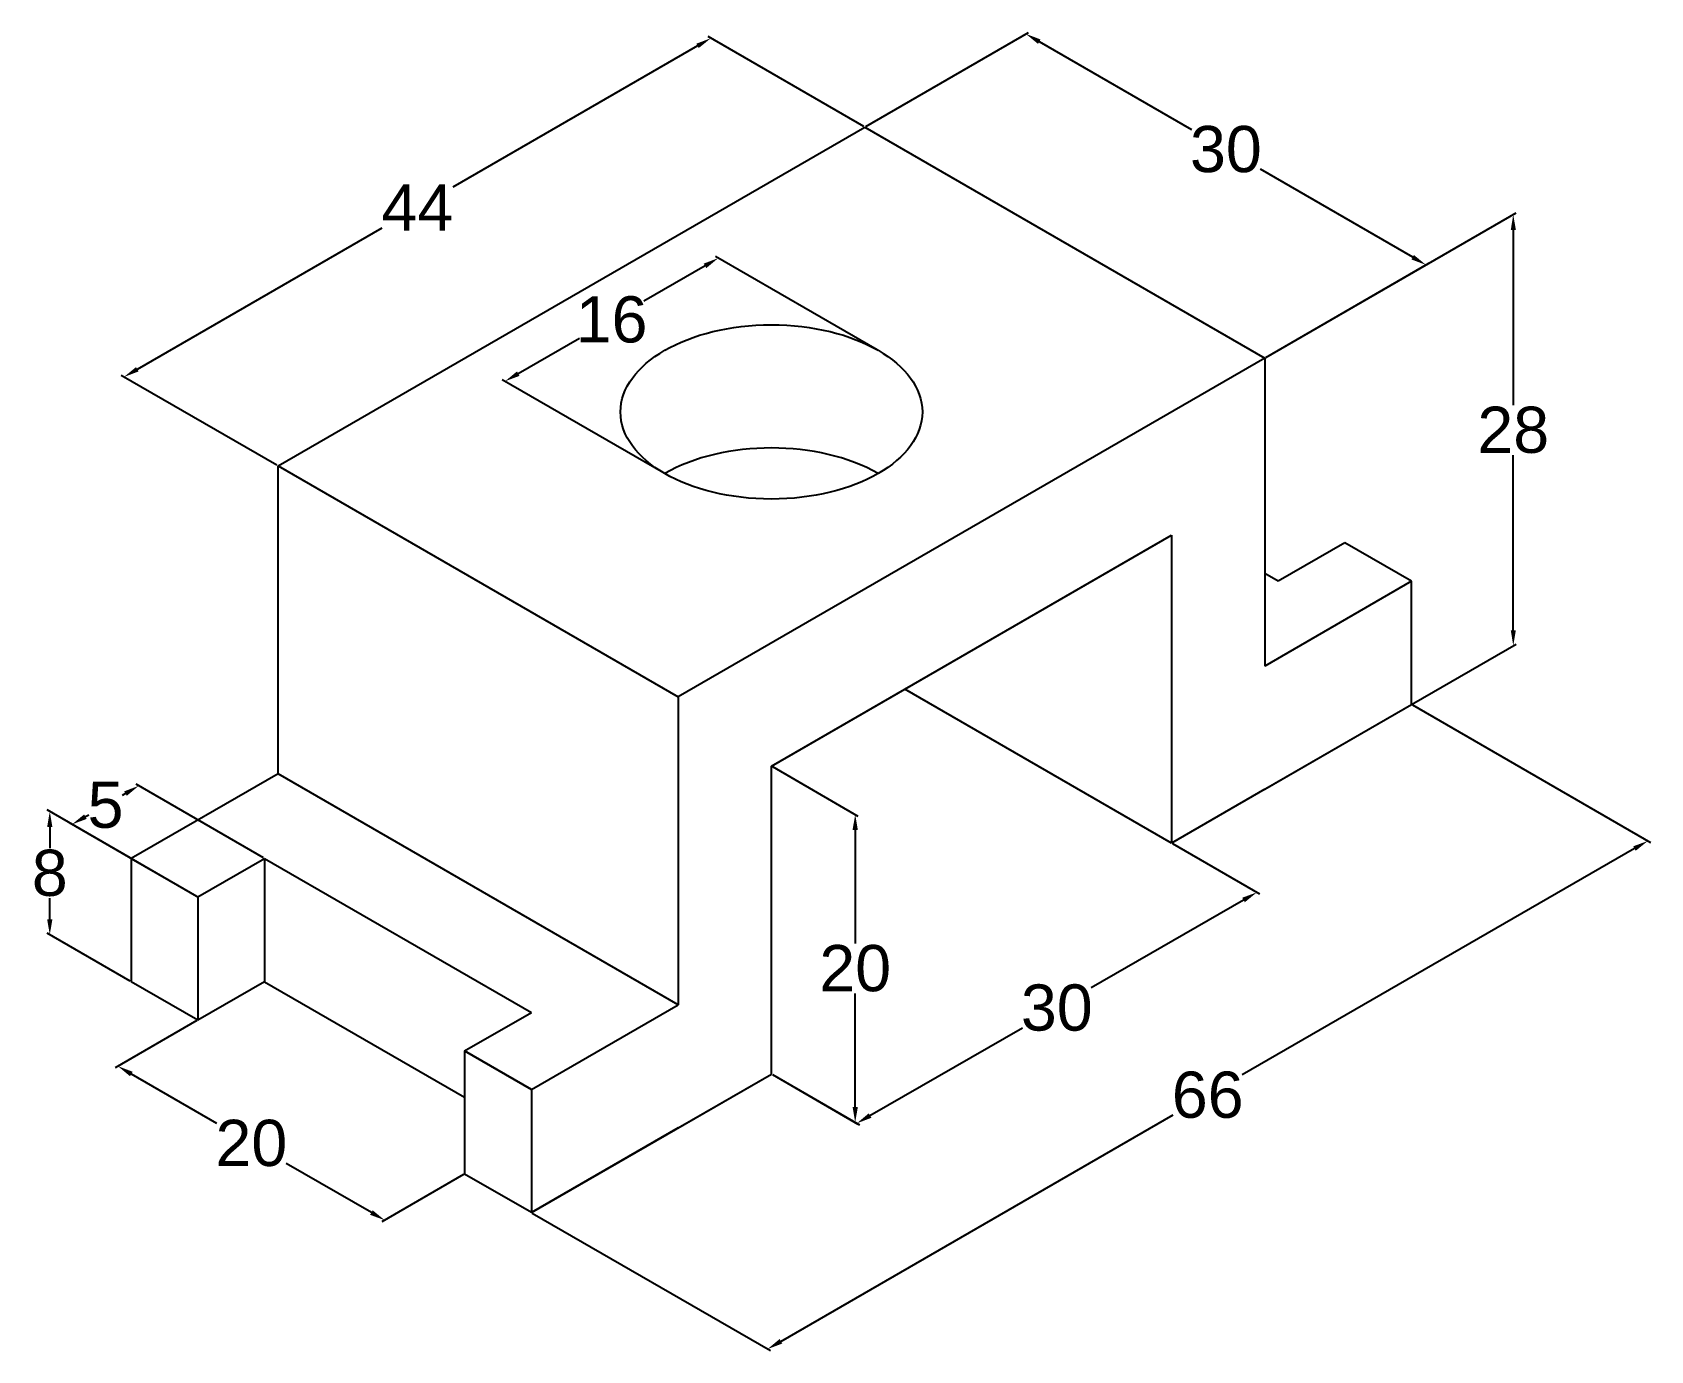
# Model space of a CAD drawing. Header units: inches. Extents: x -22 to 83, y -21 to 65.
import ezdxf

# ---------------------------------------------------------------- set-up
doc = ezdxf.new("R2010")
doc.units = ezdxf.units.IN
doc.header["$MEASUREMENT"] = 0
doc.styles.get("Standard").update_dxf_attribs({"font": 'arial.ttf'})
doc.dimstyles.get("Standard").update_dxf_attribs({"dimtxt": 3, "dimasz": 1, "dimexe": 0.18, "dimexo": 0.0625, "dimgap": 0.09, "dimtad": 0, "dimtih": 1, "dimtoh": 1, "dimdec": 0, "dimzin": 0, "dimdsep": 46, "dimtxsty": 'Standard', "dimcen": 0.09, "dimadec": 0, "dimazin": 0, "dimtfac": 1, "dimtdec": 0, "dimtofl": 0, "dimtmove": 0, "dimatfit": 3, "dimfxl": 1, "dimtolj": 1, "dimtzin": 0, "dimarcsym": 0})

# ---------------------------------------------------------------- blocks, each defined once
blk = doc.blocks.new('*D1')
at = {"color": 0, "lineweight": -2, "transparency": 16777216}
for p, q in [((61.54, 41.68), (51.44, 47.51)), ((50.75, 46.91), (34.86, 37.73)), ((14.38, 25.91), (30.27, 35.09)), ((23.44, 19.68), (13.33, 25.51))]:
    blk.add_line(p, q, dxfattribs=at)
at = {"color": 0, "transparency": 16777216}
for points in [[(50.67, 47.05), (50.83, 46.77), (51.62, 47.41)], [(14.29, 26.05), (14.46, 25.77), (13.51, 25.41)]]:
    blk.add_solid(points, dxfattribs=at)
at = {"layer": 'Defpoints', "color": 0, "transparency": 16777216}
for p in [(51.62, 47.41), (61.61, 41.64), (23.5, 19.64)]:
    blk.add_point(p, dxfattribs=at)
at = {"color": 0, "transparency": 16777216, "insert": (32.56, 36.41), "char_height": 3, "attachment_point": 5}
blk.add_mtext('\\A1;44', dxfattribs=at)
blk = doc.blocks.new('*D2')
at = {"color": 0, "lineweight": -2, "transparency": 16777216}
for p, q in [((61.67, 41.68), (72.25, 47.79)), ((72.94, 47.19), (82.83, 41.47)), ((97.19, 33.19), (87.3, 38.9)), ((87.65, 26.68), (98.23, 32.79))]:
    blk.add_line(p, q, dxfattribs=at)
at = {"color": 0, "transparency": 16777216}
for points in [[(73.02, 47.33), (72.86, 47.04), (72.07, 47.69)], [(97.27, 33.33), (97.11, 33.04), (98.05, 32.69)]]:
    blk.add_solid(points, dxfattribs=at)
at = {"layer": 'Defpoints', "color": 0, "transparency": 16777216}
for p in [(61.61, 41.64), (98.05, 32.69), (87.59, 26.64)]:
    blk.add_point(p, dxfattribs=at)
at = {"color": 0, "transparency": 16777216, "insert": (85.06, 40.19), "char_height": 3, "attachment_point": 5}
blk.add_mtext('\\A1;30', dxfattribs=at)
blk = doc.blocks.new('*D4')
at = {"color": 0, "lineweight": -2, "transparency": 16777216}
for p, q in [((13.91, -5.82), (8.51, -2.7)), ((8.69, -3.81), (8.69, -5.18)), ((8.69, -9.81), (8.69, -8.43)), ((13.91, -13.82), (8.51, -10.7))]:
    blk.add_line(p, q, dxfattribs=at)
at = {"color": 0, "transparency": 16777216}
for points in [[(8.52, -3.81), (8.86, -3.81), (8.69, -2.81)], [(8.52, -9.81), (8.86, -9.81), (8.69, -10.81)]]:
    blk.add_solid(points, dxfattribs=at)
at = {"layer": 'Defpoints', "color": 0, "transparency": 16777216}
for p in [(13.98, -5.86), (8.69, -10.81), (13.98, -13.86)]:
    blk.add_point(p, dxfattribs=at)
at = {"color": 0, "transparency": 16777216, "insert": (8.69, -6.81), "char_height": 3, "attachment_point": 5}
blk.add_mtext('\\A1;8', dxfattribs=at)
blk = doc.blocks.new('*D5')
at = {"color": 0, "lineweight": -2, "transparency": 16777216}
for p, q in [((18.24, -16.39), (12.94, -19.46)), ((13.98, -19.85), (19.52, -23.05)), ((29.57, -28.85), (24.04, -25.66)), ((35.56, -26.39), (30.26, -29.46))]:
    blk.add_line(p, q, dxfattribs=at)
at = {"color": 0, "transparency": 16777216}
for points in [[(14.07, -19.71), (13.9, -20), (13.12, -19.35)], [(29.66, -28.71), (29.49, -29), (30.44, -29.35)]]:
    blk.add_solid(points, dxfattribs=at)
at = {"layer": 'Defpoints', "color": 0, "transparency": 16777216}
for p in [(18.31, -16.36), (35.63, -26.36), (30.44, -29.35)]:
    blk.add_point(p, dxfattribs=at)
at = {"color": 0, "transparency": 16777216, "insert": (21.78, -24.35), "char_height": 3, "attachment_point": 5}
blk.add_mtext('\\A1;20', dxfattribs=at)
blk = doc.blocks.new('*D6')
at = {"color": 0, "lineweight": -2, "transparency": 16777216}
for p, q in [((97.18, 4.11), (112.64, -4.82)), ((111.59, -5.22), (86.12, -19.92)), ((56.16, -37.22), (81.63, -22.51)), ((40.02, -28.89), (55.48, -37.82))]:
    blk.add_line(p, q, dxfattribs=at)
at = {"color": 0, "transparency": 16777216}
for points in [[(111.51, -5.07), (111.67, -5.36), (112.46, -4.72)], [(56.08, -37.07), (56.25, -37.36), (55.3, -37.72)]]:
    blk.add_solid(points, dxfattribs=at)
at = {"layer": 'Defpoints', "color": 0, "transparency": 16777216}
for p in [(97.11, 4.14), (112.46, -4.72), (39.96, -28.86)]:
    blk.add_point(p, dxfattribs=at)
at = {"color": 0, "transparency": 16777216, "insert": (83.88, -21.22), "char_height": 3, "attachment_point": 5}
blk.add_mtext('\\A1;66', dxfattribs=at)
blk = doc.blocks.new('*D7')
at = {"color": 0, "lineweight": -2, "transparency": 16777216}
for p, q in [((81.59, -4.89), (87.25, -8.16)), ((86.2, -8.56), (76.31, -14.27)), ((61.95, -22.56), (71.85, -16.85)), ((55.61, -19.89), (61.27, -23.16))]:
    blk.add_line(p, q, dxfattribs=at)
at = {"color": 0, "transparency": 16777216}
for points in [[(86.12, -8.41), (86.29, -8.7), (87.07, -8.06)], [(61.87, -22.41), (62.04, -22.7), (61.09, -23.06)]]:
    blk.add_solid(points, dxfattribs=at)
at = {"layer": 'Defpoints', "color": 0, "transparency": 16777216}
for p in [(81.53, -4.86), (87.07, -8.06), (55.54, -19.86)]:
    blk.add_point(p, dxfattribs=at)
at = {"color": 0, "transparency": 16777216, "insert": (74.08, -15.56), "char_height": 3, "attachment_point": 5}
blk.add_mtext('\\A1;30', dxfattribs=at)
blk = doc.blocks.new('*D8')
at = {"color": 0, "lineweight": -2, "transparency": 16777216}
for p, q in [((55.61, 0.11), (61.17, -3.11)), ((60.99, -4), (60.99, -11.38)), ((60.99, -22), (60.99, -14.62)), ((55.61, -19.89), (61.17, -23.11))]:
    blk.add_line(p, q, dxfattribs=at)
at = {"color": 0, "transparency": 16777216}
for points in [[(60.82, -4), (61.16, -4), (60.99, -3)], [(60.82, -22), (61.16, -22), (60.99, -23)]]:
    blk.add_solid(points, dxfattribs=at)
at = {"layer": 'Defpoints', "color": 0, "transparency": 16777216}
for p in [(55.54, 0.14), (55.54, -19.86), (60.99, -23)]:
    blk.add_point(p, dxfattribs=at)
at = {"color": 0, "transparency": 16777216, "insert": (60.99, -13), "char_height": 3, "attachment_point": 5}
blk.add_mtext('\\A1;20', dxfattribs=at)
blk = doc.blocks.new('*D9')
at = {"color": 0, "lineweight": -2, "transparency": 16777216}
for p, q in [((87.65, 26.68), (103.9, 36.06)), ((103.72, 34.96), (103.72, 23.58)), ((103.72, 8.96), (103.72, 20.34)), ((87.65, -1.32), (103.9, 8.06))]:
    blk.add_line(p, q, dxfattribs=at)
at = {"color": 0, "transparency": 16777216}
for points in [[(103.56, 34.96), (103.89, 34.96), (103.72, 35.96)], [(103.56, 8.96), (103.89, 8.96), (103.72, 7.96)]]:
    blk.add_solid(points, dxfattribs=at)
at = {"layer": 'Defpoints', "color": 0, "transparency": 16777216}
for p in [(87.59, 26.64), (103.72, 7.96), (87.59, -1.36)]:
    blk.add_point(p, dxfattribs=at)
at = {"color": 0, "transparency": 16777216, "insert": (103.72, 21.96), "char_height": 3, "attachment_point": 5}
blk.add_mtext('\\A1;28', dxfattribs=at)
blk = doc.blocks.new('*D10')
at = {"color": 0, "lineweight": -2, "transparency": 16777216}
for p, q in [((51.24, 32.63), (47.27, 30.34)), ((62.41, 27.18), (51.92, 33.23)), ((39.11, 25.63), (43.08, 27.92)), ((48.55, 19.18), (38.07, 25.23))]:
    blk.add_line(p, q, dxfattribs=at)
at = {"color": 0, "transparency": 16777216}
for points in [[(51.15, 32.77), (51.32, 32.48), (52.1, 33.13)], [(39.03, 25.77), (39.19, 25.48), (38.25, 25.13)]]:
    blk.add_solid(points, dxfattribs=at)
at = {"layer": 'Defpoints', "color": 0, "transparency": 16777216}
for p in [(52.1, 33.13), (62.47, 27.14), (48.62, 19.14)]:
    blk.add_point(p, dxfattribs=at)
at = {"color": 0, "transparency": 16777216, "insert": (45.17, 29.13), "char_height": 3, "attachment_point": 5}
blk.add_mtext('\\A1;16', dxfattribs=at)
blk = doc.blocks.new('*D11')
at = {"color": 0, "lineweight": -2, "transparency": 16777216}
for p, q in [((22.57, -5.82), (14.29, -1.04)), ((13.61, -1.64), (13.39, -1.77)), ((11.01, -3.14), (11.22, -3.02)), ((18.24, -8.32), (9.96, -3.54))]:
    blk.add_line(p, q, dxfattribs=at)
at = {"color": 0, "transparency": 16777216}
for points in [[(13.52, -1.5), (13.69, -1.79), (14.47, -1.14)], [(10.92, -3), (11.09, -3.29), (10.14, -3.64)]]:
    blk.add_solid(points, dxfattribs=at)
at = {"layer": 'Defpoints', "color": 0, "transparency": 16777216}
for p in [(14.47, -1.14), (22.64, -5.86), (18.31, -8.36)]:
    blk.add_point(p, dxfattribs=at)
at = {"color": 0, "transparency": 16777216, "insert": (12.31, -2.39), "char_height": 3, "attachment_point": 5}
blk.add_mtext('\\A1;5', dxfattribs=at)
blk = doc.blocks.new('Onject1')
for p, q in [((9.53, 33.5), (47.63, 55.5)), ((47.63, 55.5), (73.61, 40.5)), ((73.61, 40.5), (35.51, 18.5)), ((73.61, 40.5), (73.61, 20.5)), ((9.53, 33.5), (35.51, 18.5)), ((9.53, 13.5), (9.53, 33.5)), ((41.57, 14), (67.55, 29)), ((42.44, 14.5), (66.68, 28.5)), ((67.55, 29), (67.55, 9)), ((78.81, 28.5), (74.48, 26)), ((83.14, 26), (78.81, 28.5)), ((74.48, 26), (73.61, 26.5)), ((83.14, 26), (73.61, 20.5)), ((83.14, 18), (83.14, 26)), ((67.55, 9), (50.23, 19)), ((35.51, 18.5), (35.51, -1.5)), ((73.61, 12.5), (83.14, 18)), ((41.57, -6), (41.57, 14)), ((9.53, 13.5), (0, 8)), ((35.51, -1.5), (9.53, 13.5)), ((73.61, 12.5), (67.55, 9)), ((0, 8), (4.33, 5.5)), ((0, 8), (0, 0)), ((0, 8), (0, 3)), ((4.33, 5.5), (8.66, 8)), ((8.66, 8), (25.98, -2)), ((8.66, 8), (8.66, 0)), ((4.33, 5.5), (4.33, -2.5)), ((4.33, -2.5), (0, 0)), ((8.66, 0), (4.33, -2.5)), ((8.66, 0), (21.65, -7.5)), ((21.65, -4.5), (25.98, -2)), ((25.98, -7), (35.51, -1.5)), ((21.65, -4.5), (25.98, -7)), ((25.98, -7), (21.65, -4.5)), ((21.65, -4.5), (21.65, -12.5)), ((25.98, -15), (41.57, -6)), ((35.51, -9.5), (41.57, -6)), ((25.98, -7), (25.98, -15)), ((35.51, -9.5), (25.98, -15)), ((25.98, -15), (21.65, -12.5))]:
    blk.add_line(p, q)
blk.add_ellipse((41.57, 37), major_axis=(-9.8, 0), ratio=0.57735)
blk.add_ellipse((41.57, 29), major_axis=(-9.8, 0), ratio=0.57735, start_param=3.926991, end_param=5.497787)
for p1, p2, distance, picture, middle in [((9.53, 33.5), (47.63, 55.5), 9.99, '*D1', (18.59, 50.27)), ((47.63, 55.5), (73.61, 40.5), 10.47, '*D2', (71.09, 54.04)), ((34.64, 33), (48.5, 41), 10.37, '*D10', (31.2, 42.99)), ((25.98, -15), (83.14, 18), -15.34, '*D6', (69.9, -7.36)), ((4.33, 5.5), (8.66, 8), 8.16, '*D11', (-1.67, 11.46)), ((41.57, -6), (67.55, 9), -5.54, '*D7', (60.1, -1.7)), ((4.33, -2.5), (21.65, -12.5), -5.19, '*D5', (7.8, -10.49))]:
    dim = blk.add_aligned_dim(p1=p1, p2=p2, distance=distance, dimstyle='Standard')
    dim.commit()
    dim.dimension.update_dxf_attribs({"geometry": picture, "text_midpoint": middle, "insert": (-13.98, 13.86)})
for base, p1, p2, picture, middle in [((89.75, 21.82), (73.61, 40.5), (73.61, 12.5), '*D9', (89.75, 35.82)), ((47.01, -9.14), (41.57, 14), (41.57, -6), '*D8', (47.01, 0.86)), ((-5.29, 3.05), (0, 8), (0, 0), '*D4', (-5.29, 7.05))]:
    dim = blk.add_linear_dim(base=base, p1=p1, p2=p2, angle=90, dimstyle='Standard')
    dim.commit()
    dim.dimension.update_dxf_attribs({"geometry": picture, "text_midpoint": middle, "insert": (-13.98, 13.86)})

msp = doc.modelspace()

# ---------------------------------------------------------------- block references
msp.add_blockref('Onject1', (-15.47, 3.14))

doc.saveas('drawing.dxf')
